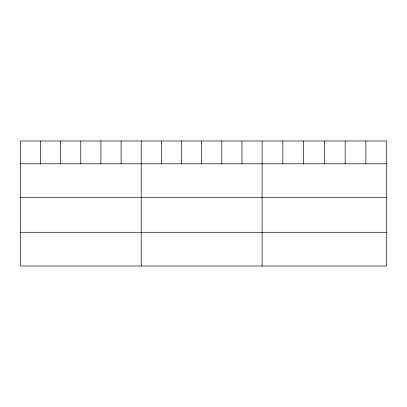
<?xml version="1.0" encoding="UTF-8"?>
<svg xmlns="http://www.w3.org/2000/svg" width="407" height="407" viewBox="0 0 407 407"><rect width="100%" height="100%" fill="white"/><g stroke="black" fill="none" stroke-linecap="round" stroke-linejoin="round"><path stroke-width="0.61" d="M386.65 163.797L386.65 266.015L20.35 266.015L20.35 140.985L386.65 140.985L386.65 163.797L20.35 163.797M20.35 197.527L386.65 197.527M20.35 232.285L386.65 232.285M365.893 140.985L365.893 163.797M345.136 140.985L345.136 163.797M324.379 140.985L324.379 163.797M303.622 140.985L303.622 163.797M282.865 140.985L282.865 163.797M262.108 140.985L262.108 266.015M241.962 140.985L241.962 163.797M221.815 140.985L221.815 163.797M201.668 140.985L201.668 163.797M181.522 140.985L181.522 163.797M161.376 140.985L161.376 163.797M141.229 140.985L141.229 266.015M121.083 140.985L121.083 163.797M100.936 140.985L100.936 163.797M80.79 140.985L80.79 163.797M60.643 140.985L60.643 163.797M40.496 140.985L40.496 163.797"/></g></svg>
